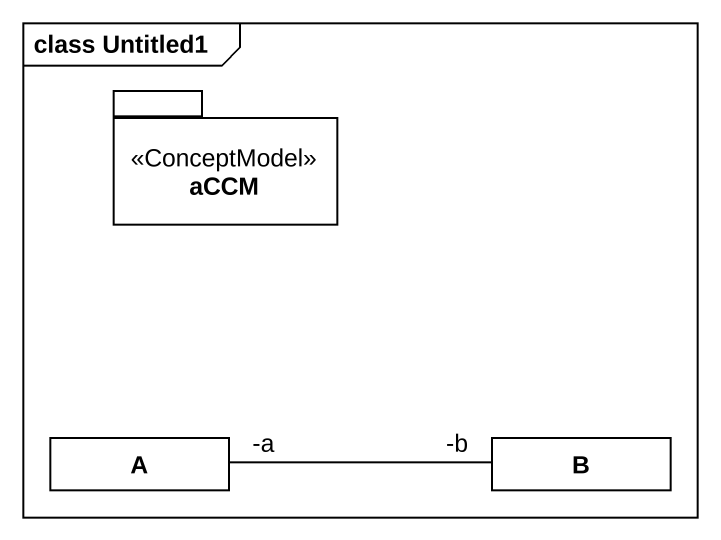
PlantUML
@startuml
mainframe class Untitled1
hide circle
hide empty members
package aCCM <<ConceptModel>> {
}
class A
class B
A "-a" -right- "-b" B
@enduml
